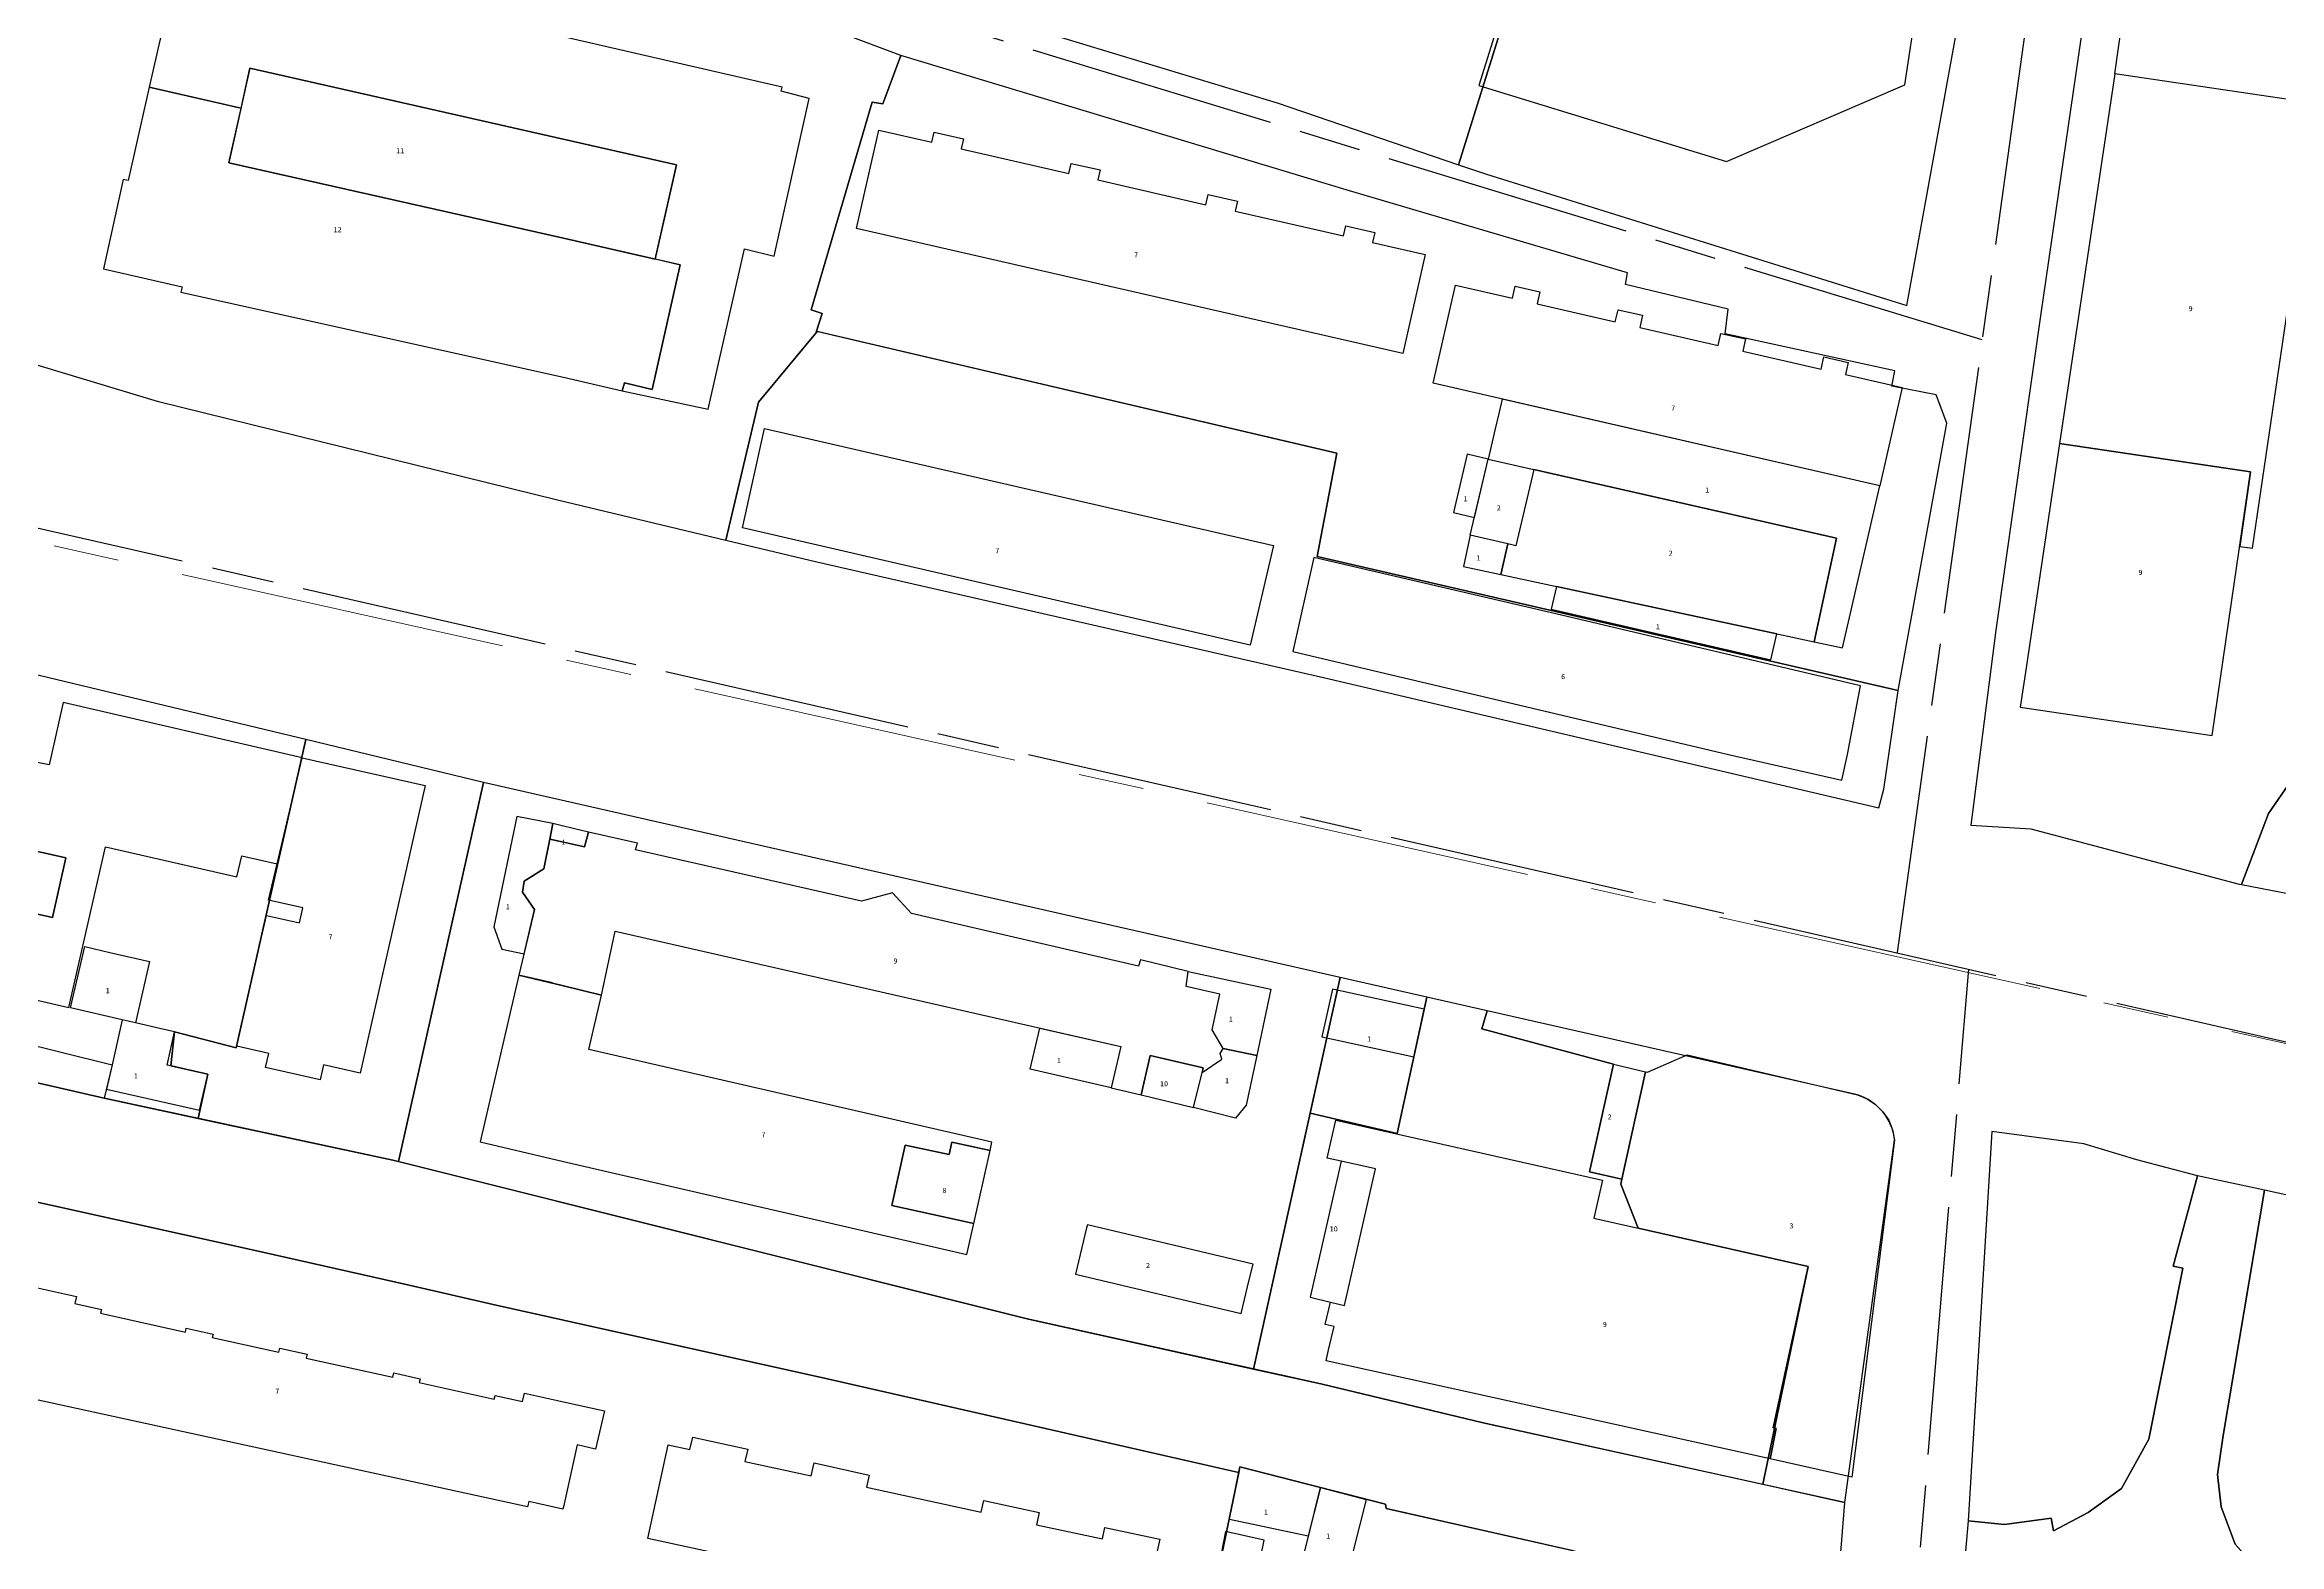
# Model space of a CAD drawing. Header units: millimetres. Extents: x 125232 to 134072, y 142885 to 152835.
# Drawn here: x 130449.8 to 130666, y 147423.6 to 147568.7 of the extents above; entities that cross this region are included whole.
import ezdxf
from ezdxf.enums import TextEntityAlignment as Align

# ---------------------------------------------------------------- set-up
doc = ezdxf.new("R2010")
doc.units = ezdxf.units.MM
doc.linetypes.add('ACAD_ISO08W100', pattern=[36, 24, -3, 6, -3])
doc.linetypes.add('CENTER', pattern=[50.8, 31.75, -6.35, 6.35, -6.35])
for name, color, linetype in [('buildings', 7, 'Continuous'), ('commerce', 10, 'Continuous'), ('commerce and residence', 32, 'Continuous'), ('green & plaza', 80, 'Continuous'), ('hospital', 231, 'Continuous'), ('layers', 7, 'Continuous'), ('research & university', 30, 'Continuous'), ('residence', 2, 'Continuous'), ('residence-bad', 41, 'Continuous'), ('water', 4, 'Continuous'), ('老城北中心线', 7, 'ACAD_ISO08W100')]:
    doc.layers.add(name, color=color, linetype=linetype)
doc.layers.add('super block', color=6, linetype='CENTER', lineweight=0)
doc.styles.add('层数', font='', dxfattribs={"height": 2})
doc.styles.get('层数').set_extended_font_data('FangSong_GB2312')

msp = doc.modelspace()

# ---------------------------------------------------------------- linework, layer by layer
at = {"layer": 'buildings', "linetype": 'Continuous', "flags": 128}
for points in [[(130594.53, 147583.79), (130588.58, 147564.71), (130612.55, 147557.37), (130629.78, 147564.78), (130635.75, 147604.16)], [(130459.91, 147564.56), (130468.8, 147562.53), (130469.64, 147566.38), (130510.92, 147557.04), (130508.88, 147547.93), (130511.29, 147547.36), (130508.59, 147535.31), (130505.91, 147535.94), (130505.68, 147535.18), (130514, 147533.4), (130517.53, 147548.91), (130520.39, 147548.19), (130523.78, 147563.47), (130521.05, 147564.17), (130521.15, 147564.56), (130462.97, 147577.96), (130459.91, 147564.56)], [(130671.36, 147574.55), (130669.74, 147562.95), (130650.12, 147565.83), (130651.73, 147577.31), (130671.36, 147574.55)], [(130467.62, 147557.23), (130500, 147549.95), (130508.88, 147547.91), (130510.92, 147557.04), (130469.64, 147566.38), (130467.62, 147557.23)], [(130455.5, 147546.96), (130463.1, 147545.23), (130462.98, 147544.73), (130500, 147536.48), (130505.68, 147535.18), (130505.91, 147535.94), (130508.59, 147535.31), (130511.29, 147547.36), (130500, 147549.95), (130467.62, 147557.23), (130468.8, 147562.53), (130468.79, 147562.53), (130459.91, 147564.56), (130457.87, 147555.52), (130457.39, 147555.63), (130455.5, 147546.96)], [(130641.53, 147508.37), (130640.96, 147504.58), (130659.54, 147501.83), (130663.25, 147527.33), (130644.77, 147530.07), (130641.53, 147508.37)], [(130587.74, 147521.22), (130589.47, 147528.56), (130593.89, 147527.55), (130592.15, 147520.18), (130591.39, 147520.36), (130587.74, 147521.22)], [(130624.24, 147500), (130625.51, 147506.64), (130596.57, 147513.47), (130572.62, 147519.06), (130570.56, 147509.96), (130612.73, 147500)], [(130612.73, 147500), (130623.68, 147497.5), (130624.24, 147500)], [(130445.01, 147449.3), (130452.88, 147447.56), (130452.73, 147446.87), (130455.29, 147446.3), (130455.21, 147445.94), (130463.42, 147444.12), (130463.5, 147444.48), (130466.09, 147443.91), (130466.02, 147443.58), (130472.46, 147442.16), (130472.55, 147442.55), (130475.19, 147441.96), (130475.11, 147441.6), (130483.48, 147439.75), (130483.57, 147440.16), (130486.13, 147439.6), (130486.05, 147439.22), (130493.3, 147437.62), (130493.38, 147437.98), (130496.04, 147437.39), (130496.22, 147438.19), (130500, 147437.36), (130503.96, 147436.49), (130503.1, 147432.78), (130501.31, 147433.22), (130500, 147427.2), (130499.95, 147426.99), (130496.63, 147427.72), (130496.52, 147427.22), (130447.86, 147437.81)]]:
    msp.add_lwpolyline(points, dxfattribs=at)
for points in [[(130644.77, 147530.07), (130663.25, 147527.33), (130662.2, 147520.1), (130663.44, 147519.94), (130669.74, 147562.95), (130650.12, 147565.83)], [(130583.39, 147548.35), (130581.21, 147538.8), (130528.35, 147550.89), (130530.52, 147560.39), (130535.65, 147559.22), (130535.87, 147560.2), (130538.7, 147559.56), (130538.48, 147558.58), (130548.89, 147556.21), (130549.11, 147557.18), (130551.94, 147556.54), (130551.71, 147555.57), (130562.17, 147553.18), (130562.39, 147554.16), (130565.22, 147553.52), (130565, 147552.54), (130575.47, 147550.16), (130575.69, 147551.13), (130578.52, 147550.49), (130578.29, 147549.51)], [(130627.36, 147525.98), (130584.14, 147535.9), (130586.32, 147545.4), (130591.83, 147544.13), (130592.1, 147545.3), (130594.47, 147544.76), (130594.2, 147543.59), (130601.77, 147541.85), (130602.04, 147543.02), (130604.4, 147542.48), (130604.14, 147541.31), (130611.74, 147539.56), (130612, 147540.73), (130614.37, 147540.19), (130614.1, 147539.02), (130621.68, 147537.28), (130621.95, 147538.45), (130624.31, 147537.91), (130624.05, 147536.74), (130629.54, 147535.48)], [(130621.03, 147510.9), (130623.77, 147510.31), (130627.36, 147525.98), (130590.84, 147534.36), (130590.51, 147532.97), (130590.16, 147531.49), (130589.47, 147528.56), (130623.18, 147520.91)], [(130568.69, 147520.21), (130566.45, 147510.58), (130517.31, 147521.91), (130519.46, 147531.52)], [(130589.47, 147528.56), (130587.45, 147529.03), (130586.12, 147523.39), (130588.14, 147522.91)], [(130590.71, 147517.39), (130621.03, 147510.9), (130623.18, 147520.91), (130593.89, 147527.55), (130592.15, 147520.18), (130591.39, 147520.36)], [(130587.74, 147521.22), (130587.09, 147518.17), (130590.71, 147517.39), (130591.39, 147520.36)], [(130596.08, 147516.24), (130595.58, 147514.04), (130616.84, 147509.16), (130617.41, 147511.67)], [(130432.35, 147480.07), (130452.15, 147475.51), (130455.68, 147491.06), (130468.4, 147488.17), (130468.86, 147490.18), (130472.28, 147489.41), (130474.7, 147499.68), (130451.6, 147505.02), (130450.45, 147500), (130450.22, 147498.99), (130445.15, 147500), (130443.47, 147500.4), (130437.27, 147501.8), (130435.45, 147493.67), (130451.86, 147489.99), (130450.57, 147484.22), (130434.15, 147487.9), (130432.35, 147480.07)], [(130474.7, 147499.68), (130486.62, 147496.98), (130480.32, 147469.17), (130476.79, 147469.97), (130476.46, 147468.51), (130471.18, 147469.71), (130471.49, 147471.06), (130468.39, 147471.76), (130470.11, 147479.38), (130471.25, 147484.41), (130474.44, 147483.69), (130474.77, 147485.16), (130471.46, 147485.91), (130472.28, 147489.41), (130474.7, 147499.68)], [(130435.45, 147493.67), (130434.15, 147487.9), (130450.57, 147484.22), (130451.86, 147489.99), (130435.45, 147493.67)], [(130498.97, 147493.3), (130495.49, 147493.99), (130493.27, 147483.32), (130494.02, 147481.15), (130496.18, 147480.7), (130497.21, 147485), (130496.04, 147486.68), (130496.19, 147487.75), (130498.09, 147488.93), (130498.67, 147491.81)], [(130497.21, 147485), (130495.69, 147478.65), (130500, 147477.62), (130503.69, 147476.71), (130505.01, 147482.91), (130553.93, 147471.74), (130552.98, 147467.73), (130555.89, 147467.07), (130556.78, 147470.86), (130561.91, 147469.67), (130561.8, 147469.22), (130563.71, 147470.51), (130563.54, 147471.06), (130563.84, 147471.55), (130562.77, 147473.35), (130563.5, 147476.79), (130560.24, 147477.53), (130560.46, 147479), (130555.84, 147480.12), (130555.63, 147479.51), (130533.67, 147484.61), (130531.85, 147486.6), (130528.82, 147485.81), (130506.98, 147490.78), (130507.15, 147491.42), (130502.42, 147492.48), (130502.04, 147491.07), (130500, 147491.51), (130498.67, 147491.81), (130498.09, 147488.93), (130496.19, 147487.75), (130496.04, 147486.68), (130497.21, 147485)], [(130498.67, 147491.81), (130500, 147491.51), (130502.04, 147491.07), (130502.42, 147492.48), (130500, 147493.05), (130498.97, 147493.3), (130498.67, 147491.81)], [(130427.86, 147477.03), (130456.32, 147469.98), (130455.55, 147466.73), (130423.8, 147474.02), (130424.75, 147478.09), (130425.92, 147477.91), (130427.29, 147484.08), (130429.4, 147483.59), (130428.77, 147480.9)], [(130453.67, 147481.4), (130456.1, 147480.84), (130459.94, 147479.96), (130458.58, 147474.02), (130457.31, 147474.32), (130452.31, 147475.47), (130453.67, 147481.4)], [(130495.69, 147478.65), (130491.94, 147462.51), (130500, 147460.61), (130539.02, 147451.62), (130539.7, 147454.62), (130531.77, 147456.37), (130533.05, 147462.21), (130537.31, 147461.28), (130537.58, 147462.49), (130541.28, 147461.67), (130541.46, 147462.49), (130502.45, 147471.44), (130503.69, 147476.71), (130500, 147477.62), (130498.94, 147477.88), (130498.94, 147477.89), (130495.69, 147478.65)], [(130560.46, 147479), (130568.45, 147477.29), (130567.08, 147470.86), (130563.84, 147471.55), (130562.77, 147473.35), (130563.5, 147476.79), (130560.24, 147477.53)], [(130582.27, 147470.75), (130583.28, 147475.34), (130574.42, 147477.3), (130573.39, 147472.67), (130574.45, 147472.44), (130582.27, 147470.75)], [(130455.78, 147467.62), (130464.78, 147465.57), (130465.35, 147468.07), (130465.58, 147469.05), (130464.5, 147469.3), (130462.36, 147469.79), (130461.64, 147469.95), (130462.37, 147473.16), (130461.07, 147473.46), (130458.58, 147474.02), (130457.31, 147474.32), (130456.32, 147469.98), (130455.78, 147467.62)], [(130546.08, 147473.53), (130553.93, 147471.74), (130552.98, 147467.73), (130545.17, 147469.55)], [(130561.91, 147469.67), (130556.78, 147470.86), (130555.89, 147467.07), (130560.95, 147465.83), (130561.8, 147469.22)], [(130567.08, 147470.86), (130566.06, 147466.08), (130565.02, 147464.8), (130560.95, 147465.83), (130561.8, 147469.22), (130563.71, 147470.51), (130563.54, 147471.06), (130563.84, 147471.55)], [(130624.65, 147430.08), (130616.76, 147431.84), (130617.35, 147434.78), (130617.06, 147434.84), (130620.43, 147450.47), (130603.98, 147454.18), (130602.3, 147458.42), (130602.4, 147458.9), (130604.71, 147469.29), (130604.88, 147469.25), (130608.73, 147470.93), (130625.2, 147467.05), (130626.13, 147466.68), (130626.96, 147466.13), (130627.67, 147465.43), (130628.23, 147464.6), (130628.61, 147463.67), (130628.8, 147462.69), (130624.65, 147430.08)], [(130601.61, 147470.04), (130604.71, 147469.29), (130602.4, 147458.9), (130599.28, 147459.6)], [(130578.58, 147459.9), (130575.25, 147460.65), (130573.9, 147460.95), (130574.72, 147464.63), (130600.54, 147458.81), (130599.71, 147455.14), (130603.98, 147454.18), (130620.43, 147450.47), (130617.06, 147434.84), (130617.35, 147434.78), (130616.76, 147431.84), (130601.9, 147435.13), (130573.79, 147441.33), (130574.03, 147442.38), (130574.56, 147444.65), (130573.71, 147444.84), (130574.21, 147447.01), (130575.56, 147446.67)], [(130539.7, 147454.62), (130540.18, 147456.78), (130541.28, 147461.67), (130537.58, 147462.49), (130537.31, 147461.28), (130533.05, 147462.21), (130531.77, 147456.37)], [(130578.58, 147459.9), (130575.25, 147460.65), (130572.25, 147447.5), (130574.21, 147447.01), (130575.56, 147446.67)], [(130566.73, 147450.69), (130550.69, 147454.5), (130550.61, 147454.2), (130549.55, 147449.73), (130565.56, 147445.92), (130566.36, 147449.17)], [(130508.16, 147424.15), (130510.12, 147433.2), (130512.23, 147432.74), (130512.5, 147433.95), (130517.83, 147432.8), (130517.56, 147431.58), (130523.98, 147430.19), (130524.26, 147431.45), (130529.57, 147430.27), (130529.32, 147429.1), (130540.43, 147426.69), (130540.68, 147427.83), (130546.03, 147426.67), (130545.78, 147425.48), (130552.14, 147424.1), (130552.38, 147425.22), (130557.69, 147424.07), (130557.44, 147422.92), (130559.55, 147422.46), (130557.6, 147413.44)], [(130564.43, 147425.99), (130564.51, 147426.36), (130565.45, 147431.06), (130573.26, 147429.07), (130572.05, 147424.36)], [(130573.26, 147429.07), (130577.68, 147427.91), (130576.37, 147422.83), (130576.22, 147422.86), (130575.85, 147421.03), (130571.54, 147422.13)], [(130565.7, 147413.7), (130567.81, 147423.99), (130564.06, 147424.83), (130562.01, 147414.38)]]:
    msp.add_lwpolyline(points, close=True, dxfattribs=at)
at = {"layer": 'commerce'}
for points in [[(130637.5, 147584.84), (130640.63, 147602.02), (130618.42, 147609.15), (130615.62, 147602.71), (130616.03, 147599.7), (130624.24, 147601.36), (130626.53, 147589.72), (130618.42, 147587.85), (130619.88, 147581.93), (130612.6, 147579.75), (130610.42, 147570.72), (130592.45, 147575.7), (130586.59, 147557.05), (130589.3, 147556.13), (130629.98, 147543.42)], [(130691.47, 147563.25), (130693.73, 147573.12), (130695.28, 147581.43), (130697.22, 147594.33), (130688.57, 147596.06), (130687.09, 147592.09), (130685.61, 147587.75), (130664.46, 147591.36), (130664.55, 147592.37), (130650.81, 147594.91), (130648.03, 147577.46), (130642.96, 147542.66), (130638.58, 147512.02), (130636.18, 147493.14), (130641.98, 147492.81), (130662.14, 147487.46), (130662.38, 147487.41), (130664.97, 147494.27), (130667.22, 147497.51), (130668.91, 147501.87), (130679.06, 147530.48), (130689.22, 147556.49)], [(130529.87, 147563.11), (130530.91, 147562.94), (130532.63, 147567.6), (130520.94, 147572.01), (130482.36, 147584.21), (130474.15, 147586.85), (130455.98, 147591.53), (130454.4, 147592.1), (130446.64, 147569.18), (130446.54, 147568.75), (130444.2, 147559.04), (130440.01, 147538.99), (130440.21, 147538.95), (130443.16, 147539.14), (130447.74, 147538.09), (130460.69, 147534.16), (130499.42, 147524.63), (130515.71, 147520.73), (130518.86, 147534.08), (130524.41, 147540.75), (130525.02, 147542.66), (130523.98, 147543.01)], [(130575.14, 147478.42), (130492.25, 147497.29), (130484.03, 147460.62), (130544.88, 147445.41), (130566.76, 147440.54)], [(130583.54, 147476.51), (130575.14, 147478.42), (130572.24, 147465.3), (130580.68, 147463.31)]]:
    msp.add_lwpolyline(points, close=True, dxfattribs=at)
msp.add_lwpolyline([(130628.8, 147462.69, 0.298831), (130625.2, 147467.05), (130589.38, 147475.18), (130588.85, 147473.45), (130601.61, 147470.04), (130599.28, 147459.6), (130602.4, 147458.9), (130602.3, 147458.42), (130603.98, 147454.18), (130620.43, 147450.47), (130616.44, 147431.24), (130616.3, 147430.61), (130616.04, 147429.39), (130624, 147427.64)], format="xyb", close=True, dxfattribs=at)
at = {"layer": 'commerce and residence'}
for points in [[(130574.82, 147529.15), (130524.55, 147540.92), (130518.86, 147534.08), (130515.71, 147520.73), (130524.52, 147518.62), (130573.53, 147507.43), (130627.29, 147494.84), (130627.77, 147496.65), (130629.13, 147506.18), (130572.93, 147519.15)], [(130492.25, 147497.29), (130475.06, 147501.43), (130468.33, 147471.61), (130462.37, 147473.16), (130462, 147469.87), (130465.58, 147469.05), (130464.66, 147464.78), (130483.48, 147460.76), (130484.03, 147460.62)]]:
    msp.add_lwpolyline(points, close=True, dxfattribs=at)
at = {"layer": 'green & plaza'}
for points in [[(130656.7, 147450.3), (130655.76, 147450.48), (130658.12, 147459.24), (130652.23, 147460.78), (130647.1, 147462.33), (130638.2, 147463.53), (130635.91, 147425.84), (130639.45, 147425.5), (130643.94, 147426.11), (130644.18, 147424.89), (130647.53, 147426.65), (130650.74, 147428.98), (130653.39, 147433.74)], [(130694.22, 147446.88), (130690.66, 147451.18), (130684.74, 147453.42), (130664.59, 147457.83), (130660.58, 147434.11), (130660.03, 147430.34), (130660.41, 147427.2), (130661.75, 147423.6), (130665.56, 147419.34), (130668.63, 147417.38), (130676.94, 147414.24), (130686.79, 147411.93), (130690.5, 147411.21), (130697.09, 147439.54)]]:
    msp.add_lwpolyline(points, close=True, dxfattribs=at)
at = {"layer": 'hospital'}
msp.add_lwpolyline([(130475.06, 147501.43), (130436.45, 147510.71), (130435.2, 147511.01), (130432.1, 147497.19), (130427.86, 147476.98), (130427.01, 147473.28), (130455.55, 147466.73), (130464.66, 147464.78), (130465.58, 147469.05), (130462, 147469.87), (130462.37, 147473.16), (130468.33, 147471.61)], close=True, dxfattribs=at)
at = {"layer": 'research & university'}
msp.add_lwpolyline([(130603.98, 147454.18), (130602.3, 147458.42), (130602.4, 147458.9), (130599.28, 147459.6), (130601.61, 147470.04), (130588.85, 147473.45), (130589.38, 147475.18), (130583.54, 147476.51), (130580.68, 147463.31), (130572.24, 147465.3), (130566.76, 147440.54), (130573.27, 147439.09), (130588.98, 147435.33), (130616.04, 147429.39), (130616.3, 147430.61), (130616.44, 147431.24), (130620.43, 147450.47)], close=True, dxfattribs=at)
at = {"layer": 'residence'}
msp.add_lwpolyline([(130538.2, 147572.38), (130569.05, 147563.02), (130586.59, 147557.05), (130592.45, 147575.7)], dxfattribs=at)
msp.add_lwpolyline([(130633.87, 147532.03), (130632.83, 147534.77), (130628.53, 147535.63), (130628.81, 147537.12), (130612.39, 147540.68), (130612.68, 147543.07), (130602.75, 147545.45), (130602.94, 147546.59), (130576.04, 147554.51), (130532.64, 147567.61), (130530.91, 147562.94), (130529.87, 147563.11), (130523.98, 147543.01), (130525.02, 147542.66), (130524.47, 147540.94), (130574.82, 147529.15), (130572.93, 147519.15), (130629.14, 147506.18)], close=True, dxfattribs=at)
at = {"layer": 'residence-bad'}
for points in [[(130565.34, 147430.52), (130565.32, 147430.52), (130525.38, 147439.62), (130500, 147445.28), (130493.19, 147446.78), (130485.06, 147448.64), (130469.75, 147452.1), (130443.8, 147457.85), (130441.77, 147458.26), (130411.36, 147465.13), (130402.27, 147467.06), (130391.22, 147469.57), (130381.57, 147471.42), (130347.95, 147477.76), (130335.96, 147479.87), (130326.21, 147433.47), (130455.76, 147405.66), (130546.31, 147385.99), (130551.54, 147384.83), (130556.49, 147383.74), (130557.66, 147390.11), (130557, 147390.26)], [(130595.58, 147405.15), (130597.72, 147422.96), (130579.6, 147427.03), (130579.54, 147427.45), (130565.45, 147431.06), (130565.34, 147430.52), (130557, 147390.26), (130557.66, 147390.11), (130556.67, 147384.73), (130607.47, 147371.36), (130609.12, 147378.83), (130610.99, 147389.9), (130608.69, 147390.44), (130609.43, 147394.52), (130606.49, 147395.08), (130605.76, 147396.67), (130601.45, 147397.22), (130601.68, 147398.3), (130595.74, 147399.6), (130595.98, 147400.39), (130594.6, 147400.8)]]:
    msp.add_lwpolyline(points, close=True, dxfattribs=at)
at = {"layer": 'super block'}
msp.add_lwpolyline([(130894.96, 148348.48), (130903.67, 148378.39), (130744.83, 148424), (130654.44, 148484.43), (130639.33, 148491.17), (130613.26, 148498.98), (130536.29, 148508.17), (130474.55, 148512.02), (130397.96, 148506.37), (130228.2, 148518.15), (130224.7, 148308.09), (130222.08, 148214.65), (130204.71, 148066.09), (130199.33, 148034.37), (130163.02, 147871.38), (130100.28, 147595.6), (130113.87, 147593.01), (130363.95, 147539.52), (130689.64, 147466.91), (130720.17, 147460.19), (130726.7, 147488.18)], close=True, dxfattribs=at)
at = {"layer": 'water'}
for points in [[(130667.22, 147497.51), (130664.97, 147494.27), (130662.38, 147487.41), (130670.87, 147485.77)], [(130443.8, 147457.85), (130469.75, 147452.1), (130485.06, 147448.64), (130493.19, 147446.78), (130500, 147445.28), (130525.38, 147439.62), (130565.34, 147430.52), (130565.45, 147431.06), (130579.54, 147427.45), (130579.6, 147427.03), (130610.25, 147420.14), (130623.16, 147417.21), (130624, 147427.64), (130588.98, 147435.33), (130573.27, 147439.09), (130544.88, 147445.41), (130483.48, 147460.76), (130455.55, 147466.73), (130423.8, 147474.02)], [(130668.63, 147417.38), (130665.56, 147419.34), (130661.75, 147423.6), (130660.41, 147427.2), (130660.03, 147430.34), (130660.58, 147434.11), (130664.59, 147457.83), (130658.12, 147459.24), (130655.76, 147450.48), (130656.7, 147450.3), (130653.39, 147433.74), (130650.74, 147428.98), (130647.53, 147426.65), (130644.18, 147424.89), (130643.94, 147426.11), (130639.45, 147425.5), (130635.91, 147425.84), (130634.9, 147414.14), (130640.58, 147412.78), (130659.65, 147405.99), (130659.84, 147406.54), (130683.6, 147397.62)]]:
    msp.add_lwpolyline(points, dxfattribs=at)
at = {"layer": '老城北中心线', "linetype": 'ACAD_ISO08W100', "lineweight": 25}
for p, q in [((130637.27, 147540.11), (130486.15, 147586.23)), ((130641.85, 147573.09), (130629.06, 147480.84)), ((130369.53, 147540.1), (130721.64, 147459.64)), ((130629.07, 147396.39), (130635.98, 147479.22))]:
    msp.add_line(p, q, dxfattribs=at)

# ---------------------------------------------------------------- texts
at = {"layer": 'layers', "linetype": 'Continuous', "style": '层数'}
for s, p in [('11', (130483.81, 147558.16)), ('12', (130477.75, 147550.52)), ('7', (130555.21, 147548.09)), ('9', (130657.25, 147542.88)), ('7', (130607.18, 147533.26)), ('1', (130587.1, 147524.49)), ('1', (130610.48, 147525.33, 16.67)), ('2', (130590.3, 147523.61)), ('7', (130541.78, 147519.46)), ('1', (130588.35, 147518.76)), ('2', (130606.94, 147519.22)), ('9', (130652.39, 147517.36)), ('1', (130605.71, 147512.11)), ('6', (130596.53, 147507.28)), ('1', (130499.8, 147491.26)), ('1', (130494.41, 147485.02)), ('7', (130477.26, 147482.1)), ('9', (130531.92, 147479.77)), ('1', (130455.7, 147476.9)), ('1', (130564.38, 147474.14)), ('1', (130577.77, 147472.23)), ('1', (130547.74, 147470.14)), ('1', (130458.42, 147468.65)), ('10', (130557.72, 147467.89)), ('1', (130564.01, 147468.18)), ('2', (130601.04, 147464.68)), ('7', (130519.16, 147462.96)), ('8', (130536.67, 147457.57)), ('10', (130574.14, 147453.85)), ('3', (130618.63, 147454.14)), ('2', (130556.36, 147450.31)), ('7', (130472.11, 147438.15)), ('1', (130567.78, 147426.45)), ('1', (130573.81, 147424.14))]:
    msp.add_text(s, height=0.5, dxfattribs=at).set_placement(p)
msp.add_text('9', height=0.5, dxfattribs=at).set_placement((130600.76, 147444.85), align=Align.MIDDLE)

doc.saveas('drawing.dxf')
